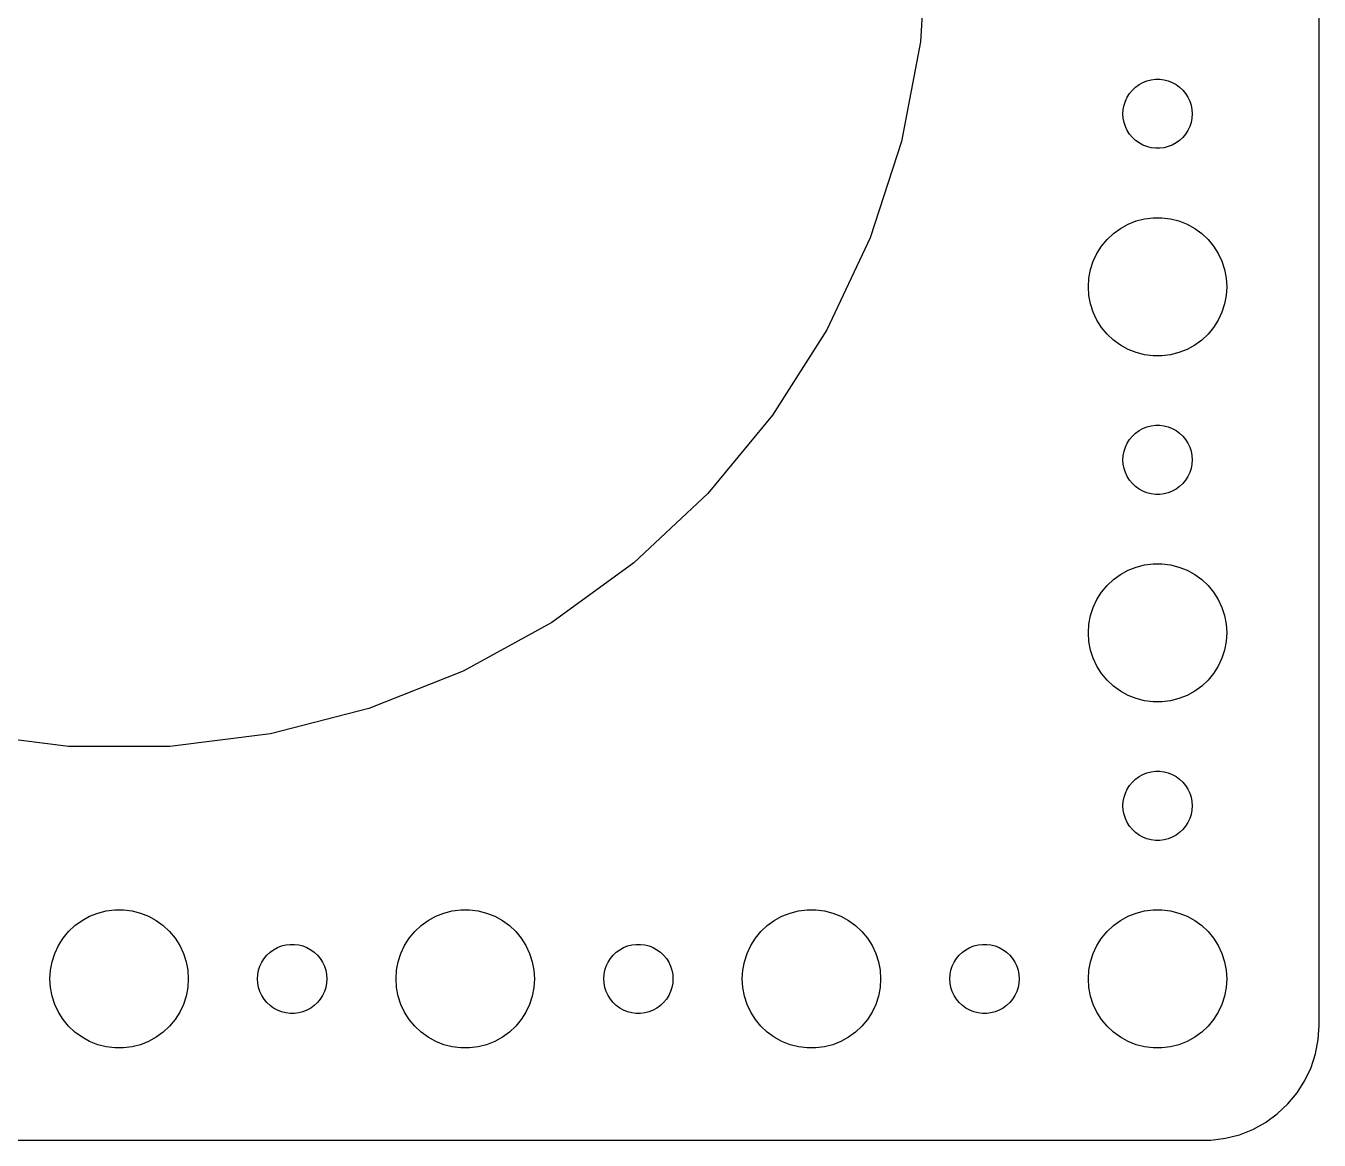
# Model space of a CAD drawing. Header units: metres. Extents: x -52 to 52, y 62 to 280.
# Drawn here: x -4 to 52, y 176 to 224.3 of the extents above; entities that cross this region are included whole.
import ezdxf

# ---------------------------------------------------------------- set-up
doc = ezdxf.new("R2010")
doc.units = ezdxf.units.M

msp = doc.modelspace()

# ---------------------------------------------------------------- linework, layer by layer
for p, q in [((52, 181), (52, 275)), ((35, 228), (34.724, 223.613)), ((34.724, 223.613), (33.9004, 219.296)), ((44.3613, 221.857), (44.5365, 221.927)), ((44.5365, 221.927), (44.7189, 221.973)), ((44.7189, 221.973), (44.9058, 221.997)), ((44.9058, 221.997), (45.0942, 221.997)), ((45.0942, 221.997), (45.2811, 221.973)), ((45.2811, 221.973), (45.4635, 221.927)), ((45.4635, 221.927), (45.6387, 221.857)), ((43.6855, 221.223), (43.7865, 221.382)), ((43.7865, 221.382), (43.9065, 221.527)), ((43.9065, 221.527), (44.0439, 221.656)), ((44.0439, 221.656), (44.1963, 221.766)), ((44.1963, 221.766), (44.3613, 221.857)), ((45.6387, 221.857), (45.8037, 221.766)), ((45.8037, 221.766), (45.9561, 221.656)), ((45.9561, 221.656), (46.0934, 221.527)), ((46.0934, 221.527), (46.2135, 221.382)), ((46.2135, 221.382), (46.3145, 221.223)), ((43.5118, 220.688), (43.5471, 220.873)), ((43.5471, 220.873), (43.6053, 221.052)), ((43.6053, 221.052), (43.6855, 221.223)), ((46.3145, 221.223), (46.3947, 221.052)), ((46.3947, 221.052), (46.4529, 220.873)), ((46.4529, 220.873), (46.4882, 220.688)), ((43.5, 220.5), (43.5118, 220.688)), ((43.5118, 220.312), (43.5, 220.5)), ((43.5471, 220.127), (43.5118, 220.312)), ((46.4882, 220.312), (46.4529, 220.127)), ((46.4882, 220.688), (46.5, 220.5)), ((46.5, 220.5), (46.4882, 220.312)), ((43.6053, 219.948), (43.5471, 220.127)), ((43.6855, 219.777), (43.6053, 219.948)), ((43.7865, 219.618), (43.6855, 219.777)), ((46.3145, 219.777), (46.2135, 219.618)), ((46.3947, 219.948), (46.3145, 219.777)), ((46.4529, 220.127), (46.3947, 219.948)), ((33.9004, 219.296), (32.5422, 215.116)), ((43.9065, 219.473), (43.7865, 219.618)), ((44.0439, 219.344), (43.9065, 219.473)), ((44.1963, 219.234), (44.0439, 219.344)), ((44.3613, 219.143), (44.1963, 219.234)), ((44.5365, 219.073), (44.3613, 219.143)), ((45.6387, 219.143), (45.4635, 219.073)), ((45.8037, 219.234), (45.6387, 219.143)), ((45.9561, 219.344), (45.8037, 219.234)), ((46.0934, 219.473), (45.9561, 219.344)), ((46.2135, 219.618), (46.0934, 219.473)), ((44.7189, 219.027), (44.5365, 219.073)), ((44.9058, 219.003), (44.7189, 219.027)), ((45.0942, 219.003), (44.9058, 219.003)), ((45.2811, 219.027), (45.0942, 219.003)), ((45.4635, 219.073), (45.2811, 219.027)), ((43.7227, 215.714), (44.0729, 215.853)), ((44.0729, 215.853), (44.4379, 215.947)), ((44.4379, 215.947), (44.8116, 215.994)), ((44.8116, 215.994), (45.1884, 215.994)), ((45.1884, 215.994), (45.5621, 215.947)), ((45.5621, 215.947), (45.927, 215.853)), ((45.927, 215.853), (46.2773, 215.714)), ((42.8131, 215.054), (43.0877, 215.312)), ((43.0877, 215.312), (43.3925, 215.533)), ((43.3925, 215.533), (43.7227, 215.714)), ((46.2773, 215.714), (46.6075, 215.533)), ((46.6075, 215.533), (46.9123, 215.312)), ((46.9123, 215.312), (47.1869, 215.054)), ((32.5422, 215.116), (30.6707, 211.139)), ((42.3711, 214.445), (42.5729, 214.763)), ((42.5729, 214.763), (42.8131, 215.054)), ((47.1869, 215.054), (47.427, 214.763)), ((47.427, 214.763), (47.6289, 214.445)), ((42.0942, 213.746), (42.2107, 214.104)), ((42.2107, 214.104), (42.3711, 214.445)), ((47.6289, 214.445), (47.7893, 214.104)), ((47.7893, 214.104), (47.9057, 213.746)), ((42.0237, 213.376), (42.0942, 213.746)), ((47.9057, 213.746), (47.9763, 213.376)), ((42, 213), (42.0237, 213.376)), ((42.0237, 212.624), (42, 213)), ((47.9763, 213.376), (48, 213)), ((48, 213), (47.9763, 212.624)), ((42.0942, 212.254), (42.0237, 212.624)), ((47.9763, 212.624), (47.9057, 212.254)), ((42.2107, 211.896), (42.0942, 212.254)), ((42.3711, 211.555), (42.2107, 211.896)), ((47.7893, 211.896), (47.6289, 211.555)), ((47.9057, 212.254), (47.7893, 211.896)), ((42.5729, 211.237), (42.3711, 211.555)), ((47.6289, 211.555), (47.427, 211.237)), ((30.6707, 211.139), (28.3156, 207.428)), ((42.8131, 210.946), (42.5729, 211.237)), ((43.0877, 210.688), (42.8131, 210.946)), ((47.1869, 210.946), (46.9123, 210.688)), ((47.427, 211.237), (47.1869, 210.946)), ((43.3925, 210.467), (43.0877, 210.688)), ((43.7227, 210.286), (43.3925, 210.467)), ((44.0729, 210.147), (43.7227, 210.286)), ((46.2773, 210.286), (45.927, 210.147)), ((46.6075, 210.467), (46.2773, 210.286)), ((46.9123, 210.688), (46.6075, 210.467)), ((44.4379, 210.053), (44.0729, 210.147)), ((44.8116, 210.006), (44.4379, 210.053)), ((45.1884, 210.006), (44.8116, 210.006)), ((45.5621, 210.053), (45.1884, 210.006)), ((45.927, 210.147), (45.5621, 210.053)), ((28.3156, 207.428), (25.5139, 204.041)), ((44.1963, 206.766), (44.3613, 206.857)), ((44.3613, 206.857), (44.5365, 206.927)), ((44.5365, 206.927), (44.7189, 206.973)), ((44.7189, 206.973), (44.9058, 206.997)), ((44.9058, 206.997), (45.0942, 206.997)), ((45.0942, 206.997), (45.2811, 206.973)), ((45.2811, 206.973), (45.4635, 206.927)), ((45.4635, 206.927), (45.6387, 206.857)), ((45.6387, 206.857), (45.8037, 206.766)), ((43.6855, 206.223), (43.7865, 206.382)), ((43.7865, 206.382), (43.9065, 206.527)), ((43.9065, 206.527), (44.0439, 206.656)), ((44.0439, 206.656), (44.1963, 206.766)), ((45.8037, 206.766), (45.9561, 206.656)), ((45.9561, 206.656), (46.0934, 206.527)), ((46.0934, 206.527), (46.2135, 206.382)), ((46.2135, 206.382), (46.3145, 206.223)), ((43.5, 205.5), (43.5118, 205.688)), ((43.5118, 205.688), (43.5471, 205.873)), ((43.5471, 205.873), (43.6053, 206.052)), ((43.6053, 206.052), (43.6855, 206.223)), ((46.3145, 206.223), (46.3947, 206.052)), ((46.3947, 206.052), (46.4529, 205.873)), ((46.4529, 205.873), (46.4882, 205.688)), ((46.4882, 205.688), (46.5, 205.5)), ((43.5118, 205.312), (43.5, 205.5)), ((43.5471, 205.127), (43.5118, 205.312)), ((43.6053, 204.948), (43.5471, 205.127)), ((46.4529, 205.127), (46.3947, 204.948)), ((46.4882, 205.312), (46.4529, 205.127)), ((46.5, 205.5), (46.4882, 205.312)), ((43.6855, 204.777), (43.6053, 204.948)), ((43.7865, 204.618), (43.6855, 204.777)), ((43.9065, 204.473), (43.7865, 204.618)), ((46.2135, 204.618), (46.0934, 204.473)), ((46.3145, 204.777), (46.2135, 204.618)), ((46.3947, 204.948), (46.3145, 204.777)), ((25.5139, 204.041), (22.3098, 201.032)), ((44.0439, 204.344), (43.9065, 204.473)), ((44.1963, 204.234), (44.0439, 204.344)), ((44.3613, 204.143), (44.1963, 204.234)), ((44.5365, 204.073), (44.3613, 204.143)), ((44.7189, 204.027), (44.5365, 204.073)), ((44.9058, 204.003), (44.7189, 204.027)), ((45.0942, 204.003), (44.9058, 204.003)), ((45.2811, 204.027), (45.0942, 204.003)), ((45.4635, 204.073), (45.2811, 204.027)), ((45.6387, 204.143), (45.4635, 204.073)), ((45.8037, 204.234), (45.6387, 204.143)), ((45.9561, 204.344), (45.8037, 204.234)), ((46.0934, 204.473), (45.9561, 204.344)), ((22.3098, 201.032), (18.7539, 198.449)), ((43.3925, 200.533), (43.7227, 200.714)), ((43.7227, 200.714), (44.0729, 200.853)), ((44.0729, 200.853), (44.4379, 200.947)), ((44.4379, 200.947), (44.8116, 200.994)), ((44.8116, 200.994), (45.1884, 200.994)), ((45.1884, 200.994), (45.5621, 200.947)), ((45.5621, 200.947), (45.927, 200.853)), ((45.927, 200.853), (46.2773, 200.714)), ((46.2773, 200.714), (46.6075, 200.533)), ((42.8131, 200.054), (43.0877, 200.312)), ((43.0877, 200.312), (43.3925, 200.533)), ((46.6075, 200.533), (46.9123, 200.312)), ((46.9123, 200.312), (47.1869, 200.054)), ((42.3711, 199.445), (42.5729, 199.763)), ((42.5729, 199.763), (42.8131, 200.054)), ((47.1869, 200.054), (47.427, 199.763)), ((47.427, 199.763), (47.6289, 199.445)), ((42.0942, 198.746), (42.2107, 199.104)), ((42.2107, 199.104), (42.3711, 199.445)), ((47.6289, 199.445), (47.7893, 199.104)), ((47.7893, 199.104), (47.9057, 198.746)), ((18.7539, 198.449), (14.9023, 196.331)), ((42.0237, 198.376), (42.0942, 198.746)), ((47.9057, 198.746), (47.9763, 198.376)), ((42, 198), (42.0237, 198.376)), ((42.0237, 197.624), (42, 198)), ((47.9763, 198.376), (48, 198)), ((48, 198), (47.9763, 197.624)), ((42.0942, 197.254), (42.0237, 197.624)), ((47.9763, 197.624), (47.9057, 197.254)), ((42.2107, 196.896), (42.0942, 197.254)), ((42.3711, 196.555), (42.2107, 196.896)), ((47.7893, 196.896), (47.6289, 196.555)), ((47.9057, 197.254), (47.7893, 196.896)), ((14.9023, 196.331), (10.8156, 194.713)), ((42.5729, 196.237), (42.3711, 196.555)), ((42.8131, 195.946), (42.5729, 196.237)), ((47.427, 196.237), (47.1869, 195.946)), ((47.6289, 196.555), (47.427, 196.237)), ((43.0877, 195.688), (42.8131, 195.946)), ((43.3925, 195.467), (43.0877, 195.688)), ((46.9123, 195.688), (46.6075, 195.467)), ((47.1869, 195.946), (46.9123, 195.688)), ((43.7227, 195.286), (43.3925, 195.467)), ((44.0729, 195.147), (43.7227, 195.286)), ((44.4379, 195.053), (44.0729, 195.147)), ((44.8116, 195.006), (44.4379, 195.053)), ((45.5621, 195.053), (45.1884, 195.006)), ((45.927, 195.147), (45.5621, 195.053)), ((46.2773, 195.286), (45.927, 195.147)), ((46.6075, 195.467), (46.2773, 195.286)), ((10.8156, 194.713), (6.55833, 193.62)), ((45.1884, 195.006), (44.8116, 195.006)), ((-2.19766, 193.069), (-6.55833, 193.62)), ((6.55833, 193.62), (2.19766, 193.069)), ((2.19766, 193.069), (-2.19766, 193.069)), ((44.0439, 191.656), (44.1963, 191.766)), ((44.1963, 191.766), (44.3613, 191.857)), ((44.3613, 191.857), (44.5365, 191.927)), ((44.5365, 191.927), (44.7189, 191.973)), ((44.7189, 191.973), (44.9058, 191.997)), ((44.9058, 191.997), (45.0942, 191.997)), ((45.0942, 191.997), (45.2811, 191.973)), ((45.2811, 191.973), (45.4635, 191.927)), ((45.4635, 191.927), (45.6387, 191.857)), ((45.6387, 191.857), (45.8037, 191.766)), ((45.8037, 191.766), (45.9561, 191.656)), ((43.6053, 191.052), (43.6855, 191.223)), ((43.6855, 191.223), (43.7865, 191.382)), ((43.7865, 191.382), (43.9065, 191.527)), ((43.9065, 191.527), (44.0439, 191.656)), ((45.9561, 191.656), (46.0934, 191.527)), ((46.0934, 191.527), (46.2135, 191.382)), ((46.2135, 191.382), (46.3145, 191.223)), ((46.3145, 191.223), (46.3947, 191.052)), ((43.5, 190.5), (43.5118, 190.688)), ((43.5118, 190.688), (43.5471, 190.873)), ((43.5471, 190.873), (43.6053, 191.052)), ((46.3947, 191.052), (46.4529, 190.873)), ((46.4529, 190.873), (46.4882, 190.688)), ((46.4882, 190.688), (46.5, 190.5)), ((43.5118, 190.312), (43.5, 190.5)), ((43.5471, 190.127), (43.5118, 190.312)), ((43.6053, 189.948), (43.5471, 190.127)), ((46.4529, 190.127), (46.3947, 189.948)), ((46.4882, 190.312), (46.4529, 190.127)), ((46.5, 190.5), (46.4882, 190.312)), ((43.6855, 189.777), (43.6053, 189.948)), ((43.7865, 189.618), (43.6855, 189.777)), ((43.9065, 189.473), (43.7865, 189.618)), ((44.0439, 189.344), (43.9065, 189.473)), ((46.0934, 189.473), (45.9561, 189.344)), ((46.2135, 189.618), (46.0934, 189.473)), ((46.3145, 189.777), (46.2135, 189.618)), ((46.3947, 189.948), (46.3145, 189.777)), ((44.1963, 189.234), (44.0439, 189.344)), ((44.3613, 189.143), (44.1963, 189.234)), ((44.5365, 189.073), (44.3613, 189.143)), ((44.7189, 189.027), (44.5365, 189.073)), ((44.9058, 189.003), (44.7189, 189.027)), ((45.0942, 189.003), (44.9058, 189.003)), ((45.2811, 189.027), (45.0942, 189.003)), ((45.4635, 189.073), (45.2811, 189.027)), ((45.6387, 189.143), (45.4635, 189.073)), ((45.8037, 189.234), (45.6387, 189.143)), ((45.9561, 189.344), (45.8037, 189.234)), ((-1.91226, 185.312), (-1.60747, 185.533)), ((-1.60747, 185.533), (-1.27733, 185.714)), ((-1.27733, 185.714), (-0.92705, 185.853)), ((-0.92705, 185.853), (-0.56213, 185.947)), ((-0.56213, 185.947), (-0.18837, 185.994)), ((-0.18837, 185.994), (0.18837, 185.994)), ((0.18837, 185.994), (0.56213, 185.947)), ((0.56213, 185.947), (0.92705, 185.853)), ((0.92705, 185.853), (1.27733, 185.714)), ((1.27733, 185.714), (1.60747, 185.533)), ((1.60747, 185.533), (1.91226, 185.312)), ((13.0877, 185.312), (13.3925, 185.533)), ((13.3925, 185.533), (13.7227, 185.714)), ((13.7227, 185.714), (14.0729, 185.853)), ((14.0729, 185.853), (14.4379, 185.947)), ((14.4379, 185.947), (14.8116, 185.994)), ((14.8116, 185.994), (15.1884, 185.994)), ((15.1884, 185.994), (15.5621, 185.947)), ((15.5621, 185.947), (15.927, 185.853)), ((15.927, 185.853), (16.2773, 185.714)), ((16.2773, 185.714), (16.6075, 185.533)), ((16.6075, 185.533), (16.9123, 185.312)), ((28.0877, 185.312), (28.3925, 185.533)), ((28.3925, 185.533), (28.7227, 185.714)), ((28.7227, 185.714), (29.0729, 185.853)), ((29.0729, 185.853), (29.4379, 185.947)), ((29.4379, 185.947), (29.8116, 185.994)), ((29.8116, 185.994), (30.1884, 185.994)), ((30.1884, 185.994), (30.5621, 185.947)), ((30.5621, 185.947), (30.927, 185.853)), ((30.927, 185.853), (31.2773, 185.714)), ((31.2773, 185.714), (31.6075, 185.533)), ((31.6075, 185.533), (31.9123, 185.312)), ((43.0877, 185.312), (43.3925, 185.533)), ((43.3925, 185.533), (43.7227, 185.714)), ((43.7227, 185.714), (44.0729, 185.853)), ((44.0729, 185.853), (44.4379, 185.947)), ((44.4379, 185.947), (44.8116, 185.994)), ((44.8116, 185.994), (45.1884, 185.994)), ((45.1884, 185.994), (45.5621, 185.947)), ((45.5621, 185.947), (45.927, 185.853)), ((45.927, 185.853), (46.2773, 185.714)), ((46.2773, 185.714), (46.6075, 185.533)), ((46.6075, 185.533), (46.9123, 185.312)), ((-2.42705, 184.763), (-2.1869, 185.054)), ((-2.1869, 185.054), (-1.91226, 185.312)), ((1.91226, 185.312), (2.1869, 185.054)), ((2.1869, 185.054), (2.42705, 184.763)), ((12.5729, 184.763), (12.8131, 185.054)), ((12.8131, 185.054), (13.0877, 185.312)), ((16.9123, 185.312), (17.1869, 185.054)), ((17.1869, 185.054), (17.427, 184.763)), ((27.5729, 184.763), (27.8131, 185.054)), ((27.8131, 185.054), (28.0877, 185.312)), ((31.9123, 185.312), (32.1869, 185.054)), ((32.1869, 185.054), (32.427, 184.763)), ((42.5729, 184.763), (42.8131, 185.054)), ((42.8131, 185.054), (43.0877, 185.312)), ((46.9123, 185.312), (47.1869, 185.054)), ((47.1869, 185.054), (47.427, 184.763)), ((-2.78932, 184.104), (-2.62891, 184.445)), ((-2.62891, 184.445), (-2.42705, 184.763)), ((2.42705, 184.763), (2.62891, 184.445)), ((2.62891, 184.445), (2.78932, 184.104)), ((6.86133, 184.357), (7.03647, 184.427)), ((7.03647, 184.427), (7.21892, 184.473)), ((7.21892, 184.473), (7.40581, 184.497)), ((7.40581, 184.497), (7.59418, 184.497)), ((7.59418, 184.497), (7.78107, 184.473)), ((7.78107, 184.473), (7.96352, 184.427)), ((7.96352, 184.427), (8.13866, 184.357)), ((12.2107, 184.104), (12.3711, 184.445)), ((12.3711, 184.445), (12.5729, 184.763)), ((17.427, 184.763), (17.6289, 184.445)), ((17.6289, 184.445), (17.7893, 184.104)), ((21.8613, 184.357), (22.0365, 184.427)), ((22.0365, 184.427), (22.2189, 184.473)), ((22.2189, 184.473), (22.4058, 184.497)), ((22.4058, 184.497), (22.5942, 184.497)), ((22.5942, 184.497), (22.7811, 184.473)), ((22.7811, 184.473), (22.9635, 184.427)), ((22.9635, 184.427), (23.1387, 184.357)), ((27.2107, 184.104), (27.3711, 184.445)), ((27.3711, 184.445), (27.5729, 184.763)), ((32.427, 184.763), (32.6289, 184.445)), ((32.6289, 184.445), (32.7893, 184.104)), ((36.8613, 184.357), (37.0365, 184.427)), ((37.0365, 184.427), (37.2189, 184.473)), ((37.2189, 184.473), (37.4058, 184.497)), ((37.4058, 184.497), (37.5942, 184.497)), ((37.5942, 184.497), (37.7811, 184.473)), ((37.7811, 184.473), (37.9635, 184.427)), ((37.9635, 184.427), (38.1387, 184.357)), ((42.2107, 184.104), (42.3711, 184.445)), ((42.3711, 184.445), (42.5729, 184.763)), ((47.427, 184.763), (47.6289, 184.445)), ((47.6289, 184.445), (47.7893, 184.104)), ((-2.90575, 183.746), (-2.78932, 184.104)), ((2.78932, 184.104), (2.90575, 183.746)), ((6.18553, 183.723), (6.28647, 183.882)), ((6.28647, 183.882), (6.40654, 184.027)), ((6.40654, 184.027), (6.54385, 184.156)), ((6.54385, 184.156), (6.69626, 184.266)), ((6.69626, 184.266), (6.86133, 184.357)), ((8.13866, 184.357), (8.30373, 184.266)), ((8.30373, 184.266), (8.45613, 184.156)), ((8.45613, 184.156), (8.59344, 184.027)), ((8.59344, 184.027), (8.71352, 183.882)), ((8.71352, 183.882), (8.81445, 183.723)), ((12.0942, 183.746), (12.2107, 184.104)), ((17.7893, 184.104), (17.9057, 183.746)), ((21.1855, 183.723), (21.2865, 183.882)), ((21.2865, 183.882), (21.4065, 184.027)), ((21.4065, 184.027), (21.5439, 184.156)), ((21.5439, 184.156), (21.6963, 184.266)), ((21.6963, 184.266), (21.8613, 184.357)), ((23.1387, 184.357), (23.3037, 184.266)), ((23.3037, 184.266), (23.4561, 184.156)), ((23.4561, 184.156), (23.5934, 184.027)), ((23.5934, 184.027), (23.7135, 183.882)), ((23.7135, 183.882), (23.8145, 183.723)), ((27.0942, 183.746), (27.2107, 184.104)), ((32.7893, 184.104), (32.9057, 183.746)), ((36.1855, 183.723), (36.2865, 183.882)), ((36.2865, 183.882), (36.4065, 184.027)), ((36.4065, 184.027), (36.5439, 184.156)), ((36.5439, 184.156), (36.6963, 184.266)), ((36.6963, 184.266), (36.8613, 184.357)), ((38.1387, 184.357), (38.3037, 184.266)), ((38.3037, 184.266), (38.4561, 184.156)), ((38.4561, 184.156), (38.5934, 184.027)), ((38.5934, 184.027), (38.7135, 183.882)), ((38.7135, 183.882), (38.8145, 183.723)), ((42.0942, 183.746), (42.2107, 184.104)), ((47.7893, 184.104), (47.9057, 183.746)), ((-3, 183), (-2.97633, 183.376)), ((-2.97633, 183.376), (-2.90575, 183.746)), ((2.90575, 183.746), (2.97633, 183.376)), ((2.97633, 183.376), (3, 183)), ((6.01183, 183.188), (6.04712, 183.373)), ((6.04712, 183.373), (6.10533, 183.552)), ((6.10533, 183.552), (6.18553, 183.723)), ((8.81445, 183.723), (8.89465, 183.552)), ((8.89465, 183.552), (8.95287, 183.373)), ((8.95287, 183.373), (8.98816, 183.188)), ((12, 183), (12.0237, 183.376)), ((12.0237, 183.376), (12.0942, 183.746)), ((17.9057, 183.746), (17.9763, 183.376)), ((17.9763, 183.376), (18, 183)), ((21.0118, 183.188), (21.0471, 183.373)), ((21.0471, 183.373), (21.1053, 183.552)), ((21.1053, 183.552), (21.1855, 183.723)), ((23.8145, 183.723), (23.8947, 183.552)), ((23.8947, 183.552), (23.9529, 183.373)), ((23.9529, 183.373), (23.9882, 183.188)), ((27, 183), (27.0237, 183.376)), ((27.0237, 183.376), (27.0942, 183.746)), ((32.9057, 183.746), (32.9763, 183.376)), ((32.9763, 183.376), (33, 183)), ((36.0118, 183.188), (36.0471, 183.373)), ((36.0471, 183.373), (36.1053, 183.552)), ((36.1053, 183.552), (36.1855, 183.723)), ((38.8145, 183.723), (38.8947, 183.552)), ((38.8947, 183.552), (38.9529, 183.373)), ((38.9529, 183.373), (38.9882, 183.188)), ((42, 183), (42.0237, 183.376)), ((42.0237, 183.376), (42.0942, 183.746)), ((47.9057, 183.746), (47.9763, 183.376)), ((47.9763, 183.376), (48, 183)), ((-2.97633, 182.624), (-3, 183)), ((3, 183), (2.97633, 182.624)), ((6, 183), (6.01183, 183.188)), ((6.01183, 182.812), (6, 183)), ((6.04712, 182.627), (6.01183, 182.812)), ((8.98816, 182.812), (8.95287, 182.627)), ((8.98816, 183.188), (9, 183)), ((9, 183), (8.98816, 182.812)), ((12.0237, 182.624), (12, 183)), ((18, 183), (17.9763, 182.624)), ((21, 183), (21.0118, 183.188)), ((21.0118, 182.812), (21, 183)), ((21.0471, 182.627), (21.0118, 182.812)), ((23.9882, 182.812), (23.9529, 182.627)), ((23.9882, 183.188), (24, 183)), ((24, 183), (23.9882, 182.812)), ((27.0237, 182.624), (27, 183)), ((33, 183), (32.9763, 182.624)), ((36, 183), (36.0118, 183.188)), ((36.0118, 182.812), (36, 183)), ((36.0471, 182.627), (36.0118, 182.812)), ((38.9882, 182.812), (38.9529, 182.627)), ((38.9882, 183.188), (39, 183)), ((39, 183), (38.9882, 182.812)), ((42.0237, 182.624), (42, 183)), ((48, 183), (47.9763, 182.624)), ((-2.90575, 182.254), (-2.97633, 182.624)), ((-2.78932, 181.896), (-2.90575, 182.254)), ((2.90575, 182.254), (2.78932, 181.896)), ((2.97633, 182.624), (2.90575, 182.254)), ((6.10533, 182.448), (6.04712, 182.627)), ((6.18553, 182.277), (6.10533, 182.448)), ((6.28647, 182.118), (6.18553, 182.277)), ((8.81445, 182.277), (8.71352, 182.118)), ((8.89465, 182.448), (8.81445, 182.277)), ((8.95287, 182.627), (8.89465, 182.448)), ((12.0942, 182.254), (12.0237, 182.624)), ((12.2107, 181.896), (12.0942, 182.254)), ((17.9057, 182.254), (17.7893, 181.896)), ((17.9763, 182.624), (17.9057, 182.254)), ((21.1053, 182.448), (21.0471, 182.627)), ((21.1855, 182.277), (21.1053, 182.448)), ((21.2865, 182.118), (21.1855, 182.277)), ((23.8145, 182.277), (23.7135, 182.118)), ((23.8947, 182.448), (23.8145, 182.277)), ((23.9529, 182.627), (23.8947, 182.448)), ((27.0942, 182.254), (27.0237, 182.624)), ((27.2107, 181.896), (27.0942, 182.254)), ((32.9057, 182.254), (32.7893, 181.896)), ((32.9763, 182.624), (32.9057, 182.254)), ((36.1053, 182.448), (36.0471, 182.627)), ((36.1855, 182.277), (36.1053, 182.448)), ((36.2865, 182.118), (36.1855, 182.277)), ((38.8145, 182.277), (38.7135, 182.118)), ((38.8947, 182.448), (38.8145, 182.277)), ((38.9529, 182.627), (38.8947, 182.448)), ((42.0942, 182.254), (42.0237, 182.624)), ((42.2107, 181.896), (42.0942, 182.254)), ((47.9057, 182.254), (47.7893, 181.896)), ((47.9763, 182.624), (47.9057, 182.254)), ((-2.62891, 181.555), (-2.78932, 181.896)), ((2.78932, 181.896), (2.62891, 181.555)), ((6.40654, 181.973), (6.28647, 182.118)), ((6.54385, 181.844), (6.40654, 181.973)), ((6.69626, 181.734), (6.54385, 181.844)), ((6.86133, 181.643), (6.69626, 181.734)), ((7.03647, 181.573), (6.86133, 181.643)), ((7.21892, 181.527), (7.03647, 181.573)), ((7.96352, 181.573), (7.78107, 181.527)), ((8.13866, 181.643), (7.96352, 181.573)), ((8.30373, 181.734), (8.13866, 181.643)), ((8.45613, 181.844), (8.30373, 181.734)), ((8.59344, 181.973), (8.45613, 181.844)), ((8.71352, 182.118), (8.59344, 181.973)), ((12.3711, 181.555), (12.2107, 181.896)), ((17.7893, 181.896), (17.6289, 181.555)), ((21.4065, 181.973), (21.2865, 182.118)), ((21.5439, 181.844), (21.4065, 181.973)), ((21.6963, 181.734), (21.5439, 181.844)), ((21.8613, 181.643), (21.6963, 181.734)), ((22.0365, 181.573), (21.8613, 181.643)), ((22.2189, 181.527), (22.0365, 181.573)), ((22.9635, 181.573), (22.7811, 181.527)), ((23.1387, 181.643), (22.9635, 181.573)), ((23.3037, 181.734), (23.1387, 181.643)), ((23.4561, 181.844), (23.3037, 181.734)), ((23.5934, 181.973), (23.4561, 181.844)), ((23.7135, 182.118), (23.5934, 181.973)), ((27.3711, 181.555), (27.2107, 181.896)), ((32.7893, 181.896), (32.6289, 181.555)), ((36.4065, 181.973), (36.2865, 182.118)), ((36.5439, 181.844), (36.4065, 181.973)), ((36.6963, 181.734), (36.5439, 181.844)), ((36.8613, 181.643), (36.6963, 181.734)), ((37.0365, 181.573), (36.8613, 181.643)), ((37.2189, 181.527), (37.0365, 181.573)), ((37.9635, 181.573), (37.7811, 181.527)), ((38.1387, 181.643), (37.9635, 181.573)), ((38.3037, 181.734), (38.1387, 181.643)), ((38.4561, 181.844), (38.3037, 181.734)), ((38.5934, 181.973), (38.4561, 181.844)), ((38.7135, 182.118), (38.5934, 181.973)), ((42.3711, 181.555), (42.2107, 181.896)), ((47.7893, 181.896), (47.6289, 181.555)), ((-2.42705, 181.237), (-2.62891, 181.555)), ((-2.1869, 180.946), (-2.42705, 181.237)), ((2.42705, 181.237), (2.1869, 180.946)), ((2.62891, 181.555), (2.42705, 181.237)), ((7.40581, 181.503), (7.21892, 181.527)), ((7.59418, 181.503), (7.40581, 181.503)), ((7.78107, 181.527), (7.59418, 181.503)), ((12.5729, 181.237), (12.3711, 181.555)), ((12.8131, 180.946), (12.5729, 181.237)), ((17.427, 181.237), (17.1869, 180.946)), ((17.6289, 181.555), (17.427, 181.237)), ((22.4058, 181.503), (22.2189, 181.527)), ((22.5942, 181.503), (22.4058, 181.503)), ((22.7811, 181.527), (22.5942, 181.503)), ((27.5729, 181.237), (27.3711, 181.555)), ((27.8131, 180.946), (27.5729, 181.237)), ((32.427, 181.237), (32.1869, 180.946)), ((32.6289, 181.555), (32.427, 181.237)), ((37.4058, 181.503), (37.2189, 181.527)), ((37.5942, 181.503), (37.4058, 181.503)), ((37.7811, 181.527), (37.5942, 181.503)), ((42.5729, 181.237), (42.3711, 181.555)), ((42.8131, 180.946), (42.5729, 181.237)), ((47.427, 181.237), (47.1869, 180.946)), ((47.6289, 181.555), (47.427, 181.237)), ((-1.91226, 180.688), (-2.1869, 180.946)), ((-1.60747, 180.467), (-1.91226, 180.688)), ((-1.27733, 180.286), (-1.60747, 180.467)), ((1.60747, 180.467), (1.27733, 180.286)), ((1.91226, 180.688), (1.60747, 180.467)), ((2.1869, 180.946), (1.91226, 180.688)), ((13.0877, 180.688), (12.8131, 180.946)), ((13.3925, 180.467), (13.0877, 180.688)), ((13.7227, 180.286), (13.3925, 180.467)), ((16.6075, 180.467), (16.2773, 180.286)), ((16.9123, 180.688), (16.6075, 180.467)), ((17.1869, 180.946), (16.9123, 180.688)), ((28.0877, 180.688), (27.8131, 180.946)), ((28.3925, 180.467), (28.0877, 180.688)), ((28.7227, 180.286), (28.3925, 180.467)), ((31.6075, 180.467), (31.2773, 180.286)), ((31.9123, 180.688), (31.6075, 180.467)), ((32.1869, 180.946), (31.9123, 180.688)), ((43.0877, 180.688), (42.8131, 180.946)), ((43.3925, 180.467), (43.0877, 180.688)), ((43.7227, 180.286), (43.3925, 180.467)), ((46.6075, 180.467), (46.2773, 180.286)), ((46.9123, 180.688), (46.6075, 180.467)), ((47.1869, 180.946), (46.9123, 180.688)), ((51.9606, 180.373), (52, 181)), ((-0.92705, 180.147), (-1.27733, 180.286)), ((-0.56213, 180.053), (-0.92705, 180.147)), ((-0.18837, 180.006), (-0.56213, 180.053)), ((0.18837, 180.006), (-0.18837, 180.006)), ((0.56213, 180.053), (0.18837, 180.006)), ((0.92705, 180.147), (0.56213, 180.053)), ((1.27733, 180.286), (0.92705, 180.147)), ((14.0729, 180.147), (13.7227, 180.286)), ((14.4379, 180.053), (14.0729, 180.147)), ((14.8116, 180.006), (14.4379, 180.053)), ((15.1884, 180.006), (14.8116, 180.006)), ((15.5621, 180.053), (15.1884, 180.006)), ((15.927, 180.147), (15.5621, 180.053)), ((16.2773, 180.286), (15.927, 180.147)), ((29.0729, 180.147), (28.7227, 180.286)), ((29.4379, 180.053), (29.0729, 180.147)), ((29.8116, 180.006), (29.4379, 180.053)), ((30.1884, 180.006), (29.8116, 180.006)), ((30.5621, 180.053), (30.1884, 180.006)), ((30.927, 180.147), (30.5621, 180.053)), ((31.2773, 180.286), (30.927, 180.147)), ((44.0729, 180.147), (43.7227, 180.286)), ((44.4379, 180.053), (44.0729, 180.147)), ((44.8116, 180.006), (44.4379, 180.053)), ((45.1884, 180.006), (44.8116, 180.006)), ((45.5621, 180.053), (45.1884, 180.006)), ((45.927, 180.147), (45.5621, 180.053)), ((46.2773, 180.286), (45.927, 180.147)), ((51.8429, 179.757), (51.9606, 180.373)), ((51.6489, 179.159), (51.8429, 179.757)), ((51.3815, 178.591), (51.6489, 179.159)), ((51.0451, 178.061), (51.3815, 178.591)), ((50.6448, 177.577), (51.0451, 178.061)), ((49.6791, 176.778), (50.1871, 177.147)), ((50.1871, 177.147), (50.6448, 177.577)), ((49.1289, 176.476), (49.6791, 176.778)), ((-47.3139, 176.01), (47.3139, 176.01)), ((47.3139, 176.01), (47.9369, 176.089)), ((47.9369, 176.089), (48.5451, 176.245)), ((48.5451, 176.245), (49.1289, 176.476))]:
    msp.add_line(p, q)

doc.saveas('drawing.dxf')
